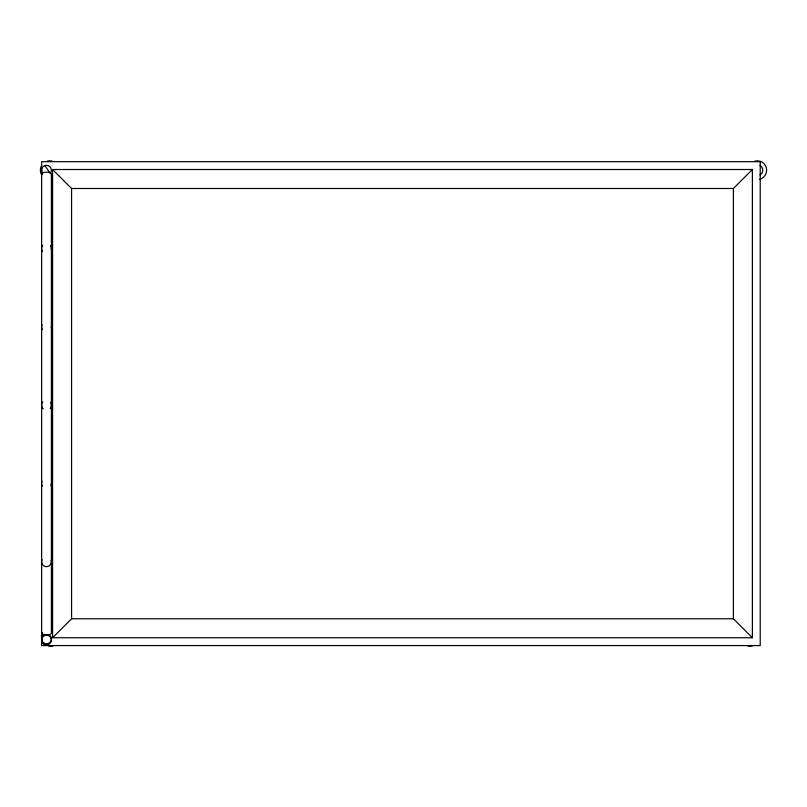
<?xml version="1.0" encoding="UTF-8"?>
<svg xmlns="http://www.w3.org/2000/svg" width="807" height="807" viewBox="0 0 807 807"><rect width="100%" height="100%" fill="white"/><g stroke="black" fill="none" stroke-linecap="round" stroke-linejoin="round"><path stroke-width="1.21" d="M51.305 173.999C50.589 171.316 40.3 171.629 42.398 174.514M51.386 173.626L51.386 633.586C49.731 635.603 40.471 635.634 42.398 632.698M52.576 637.752L71.571 618.767L733.402 618.767L752.396 637.752L752.396 169.51L52.576 169.51L52.576 637.752L752.396 637.752M52.576 169.51L71.571 188.495L733.402 188.495L752.396 169.51M44.879 165.566L49.711 172.668M733.402 188.495L733.402 618.767M71.571 188.495L71.571 618.767M42.398 172.97A4.923 4.923 0 0 1 46.14 165.314A4.923 4.923 0 0 1 50.902 172.375M48.642 634.473A4.923 4.923 0 0 1 50.185 642.13A4.923 4.923 0 0 1 42.398 641.646A4.923 4.923 0 0 1 44.879 634.241M51.134 560.159A4.923 4.923 0 0 1 46.17 566.675A4.923 4.923 0 0 1 42.055 559.594M51.386 483.111A4.923 4.923 0 0 1 50.902 485.612M42.398 486.197A4.923 4.923 0 0 1 42.055 481.285M50.559 402.39A4.923 4.923 0 0 1 50.185 408.372M43.245 408.856A4.923 4.923 0 0 1 42.761 401.906M42.398 329.589A4.923 4.923 0 0 1 42.055 324.676M51.386 326.492A4.923 4.923 0 0 1 51.305 327.773M42.398 251.28A4.923 4.923 0 0 1 42.761 245.298M50.559 245.782A4.923 4.923 0 0 1 51.305 249.474M41.611 174.897A9.391 9.391 0 0 1 41.611 165.506M47.31 161.128A9.391 9.391 0 0 1 52.183 161.128M760.023 165.405A5.528 5.528 0 0 1 760.023 174.988M754.817 161.128A9.391 9.391 0 0 1 766.327 167.765A9.391 9.391 0 0 1 759.69 179.275M752.427 645.872A9.391 9.391 0 0 1 747.564 645.872M53.212 645.872A9.391 9.391 0 0 1 48.349 645.872M41.712 639.235A9.391 9.391 0 0 1 41.712 634.373M760.214 161.693L41.641 161.693L41.641 645.57L760.214 645.57L760.214 161.693M43.245 643.774A4.923 4.923 0 0 0 51.305 641.01A4.923 4.923 0 0 0 44.879 635.412A4.923 4.923 0 0 0 43.245 643.774"/></g></svg>
